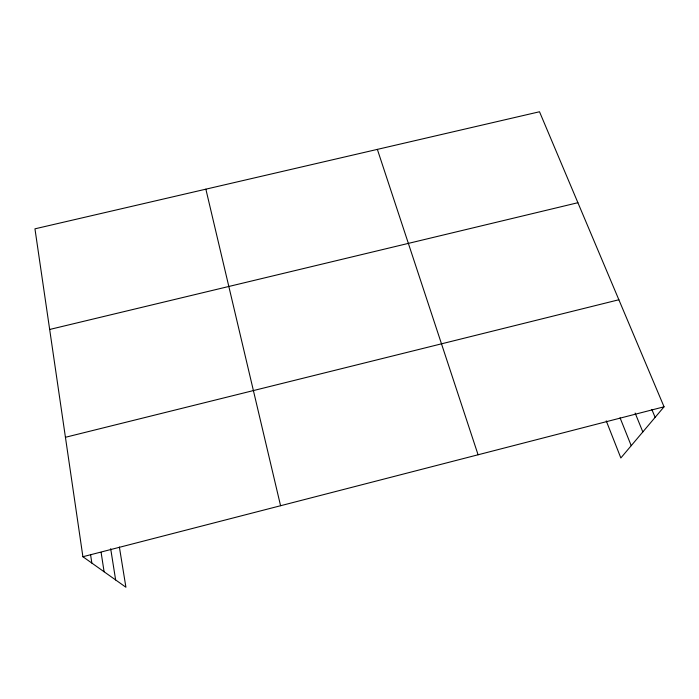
<?xml version="1.0" encoding="UTF-8"?>
<svg xmlns="http://www.w3.org/2000/svg" width="699" height="699" viewBox="0 0 699 699"><rect width="100%" height="100%" fill="white"/><g stroke="black" fill="none" stroke-linecap="round" stroke-linejoin="round"><path stroke-width="1.05" d="M119.38 547.029L125.916 587.239L82.901 556.727L34.95 228.826L539.514 111.761L664.05 406.801L620.843 457.967L606.243 420.85M82.901 556.727L664.05 406.801M65.435 437.286L618.868 299.757M49.673 329.465L577.898 202.71M651.826 409.439L655.129 417.364M635.138 413.065L642.827 431.93M620.057 417.792L631.214 445.682M377.364 149.385L478.081 454.778M205.864 189.167L280.579 505.726M110.687 548.715L115.641 579.952M101.102 552.341L104.099 571.765M90.564 554.552L91.831 563.062"/></g></svg>
